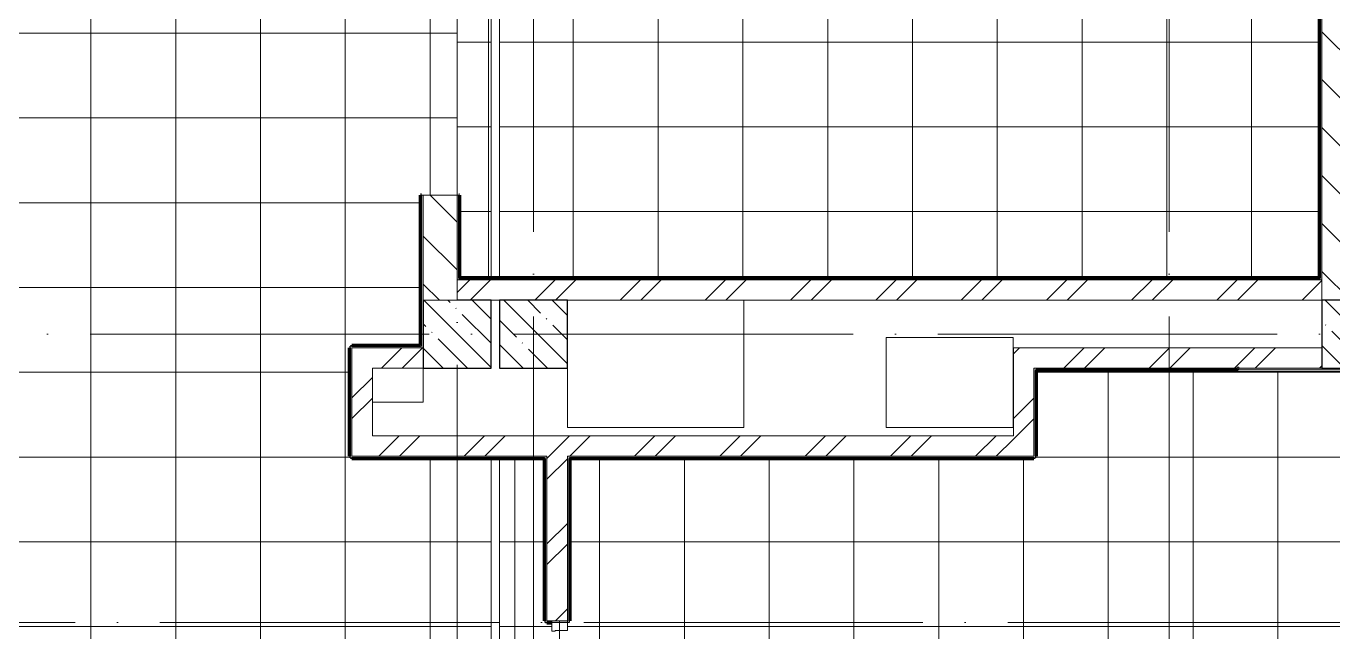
# Model space of a CAD drawing. Header units: millimetres. Extents: x 97 to 215964, y -4577 to 60645.
# Drawn here: x 169856 to 177563, y 26570 to 30142 of the extents above; entities that cross this region are included whole.
import ezdxf

# ---------------------------------------------------------------- set-up
doc = ezdxf.new("R2010")
doc.units = ezdxf.units.MM
doc.linetypes.add('ADSK_Линия сетки', pattern=[2500, 2000, -250, 0, -250])
doc.linetypes.add('ADSK_Сверху', pattern=[450, 300, -150])
for name, color, linetype, lineweight in [('A-FLOR-____-OTLN', 192, 'Continuous', 9), ('A-FLOR-____-PATT', 8, 'Continuous', 9), ('A-GENM-____-OTLN', 13, 'Continuous', 9), ('A-WALL-____-MCUT', 113, 'Continuous', 9), ('A-WALL-____-PATT', 111, 'Continuous', 9), ('I-WALL-____-OTLN', 2, 'Continuous', 9), ('S-COLS-____-MCUT', 52, 'Continuous', 9), ('S-COLS-____-OTLN', 52, 'Continuous', 9), ('S-GRID-____-OTLN', 1, 'Continuous', 9)]:
    doc.layers.add(name, color=color, linetype=linetype, lineweight=lineweight)
pattern_1 = [(135, (0, 0), (-141.42136, -141.42136), [])]
pattern_2 = [(45, (0, 0), (-251.4472, 251.4472), []), (45, (0, 381), (-251.4472, 251.4472), [])]

# ---------------------------------------------------------------- blocks, each defined once
blk = doc.blocks.new('FOLDING_ПерегородкаРаздвижная_Norma_СтартовыйПрофиль - FOLDING_ПерегородкаРаздвижная_Norma_СтартовыйПрофиль-30251007-О_АИ_ПП_8_400_Целиком')
at = {"layer": 'A-GENM-____-OTLN', "lineweight": 5}
for p, q in [((-31, 46), (-31, -46)), ((26, 46), (-31, 46)), ((26, -25), (26, 46)), ((-31, -46), (31, -46)), ((31, -25), (26, -25)), ((31, -46), (31, -25))]:
    blk.add_line(p, q, dxfattribs=at)
blk = doc.blocks.new('FOLDING_ПерегородкаРаздвижная_Norma_ВерхнийТрек - FOLDING_ПерегородкаРаздвижная_Norma_ВерхнийТрек-39111232-О_АИ_ПП_8_400_Целиком')
at = {"layer": 'A-GENM-____-OTLN', "linetype": 'ADSK_Сверху', "lineweight": 5}
blk.add_line((0, 0), (2502, 0), dxfattribs=at)
blk = doc.blocks.new('BSC_Колонна _Прямоугольная - 400x400-V60-О_АИ_ПП_8_400_Целиком')
at = {"layer": 'S-COLS-____-OTLN', "lineweight": 5}
h = blk.add_hatch(dxfattribs=at)
h.set_pattern_fill('FP_70', color=256, style=0, pattern_type=2)
h.set_pattern_definition([(135, (-114049.98, -28325), (-142.5612, -142.5612), []), (135, (-113907.42, -28325), (-142.5612, -142.5612), [252.016, -50.403, 3.353, -47.05])])
h.paths.add_polyline_path([(-200, -200), (200, -200), (200, 200), (-200, 200), (-200, 133.8)])
at = {"layer": 'S-COLS-____-MCUT', "color": 130, "lineweight": 25}
for p, q in [((200, 200), (-200, 200)), ((-200, 200), (-200, -200)), ((200, -200), (200, 200)), ((-200, -200), (200, -200))]:
    blk.add_line(p, q, dxfattribs=at)
blk = doc.blocks.new('BSC_Колонна _Прямоугольная - 400x400-V75-О_АИ_ПП_8_400_Целиком')
at = {"layer": 'S-COLS-____-OTLN', "lineweight": 5}
h = blk.add_hatch(dxfattribs=at)
h.set_pattern_fill('FP_85', color=256, style=0, pattern_type=2)
h.set_pattern_definition([(135, (-118899.98, -28325), (-142.5612, -142.5612), []), (135, (-118757.42, -28325), (-142.5612, -142.5612), [252.016, -50.403, 3.353, -47.05])])
h.paths.add_polyline_path([(-200, -200), (200, -200), (200, 200), (-200, 200)])
at = {"layer": 'S-COLS-____-MCUT', "color": 130, "lineweight": 25}
for p, q in [((200, 200), (-200, 200)), ((-200, 200), (-200, -200)), ((200, -200), (200, 200)), ((-200, -200), (200, -200))]:
    blk.add_line(p, q, dxfattribs=at)
blk = doc.blocks.new('0083_СОШ675_АР_R22_rvt-1-О_АИ_ПП_8_400_Целиком')
at = {"layer": 'A-WALL-____-PATT', "lineweight": 5}
h = blk.add_hatch(dxfattribs=at)
h.set_pattern_fill('FP_10', color=10, style=0, pattern_type=2)
h.set_pattern_definition(pattern_1)
h.paths.add_polyline_path([(118900, 28525), (118900, 32325), (118700, 32325), (118700, 28525)])
h.paths.add_polyline_path([(118900, 32725), (118900, 36525), (118700, 36525), (118700, 32725)])
h.paths.add_polyline_path([(118700, 36925), (118900, 36925), (118900, 40725), (118700, 40725), (118700, 37252.1)])
h.paths.add_polyline_path([(118900, 41125), (118900, 44925), (118700, 44925), (118700, 41125)])
h = blk.add_hatch(dxfattribs=at)
h.set_pattern_fill('FP_10', color=10, style=0, pattern_type=2)
h.set_pattern_definition(pattern_1)
h.paths.add_polyline_path([(113600, 28525), (113600, 29145), (113400, 29145), (113400, 28525)])
h.paths.add_polyline_path([(113400, 30245), (113600, 30245), (113600, 32325), (113400, 32325), (113400, 31389.9)])
h.paths.add_polyline_path([(113600, 32725), (113600, 35575), (113400, 35575), (113400, 32725)])
h = blk.add_hatch(dxfattribs=at)
h.set_pattern_fill('FP_7', color=10, style=0, pattern_type=2)
h.set_pattern_definition(pattern_2)
h.paths.add_polyline_path([(118700, 28525), (118700, 28525), (118700, 28645), (113600, 28645), (113600, 28525), (117707.2, 28525)])
h = blk.add_hatch(dxfattribs=at)
h.set_pattern_fill('FP_7', color=10, style=0, pattern_type=2)
h.set_pattern_definition(pattern_2)
h.paths.add_polyline_path([(113100, 28125), (113400, 28125), (113400, 28245), (112980, 28245), (112980, 28125)])
h = blk.add_hatch(dxfattribs=at)
h.set_pattern_fill('FP_7', color=10, style=0, pattern_type=2)
h.set_pattern_definition(pattern_2)
h.paths.add_polyline_path([(118200, 28125), (118200, 28130), (118210, 28130), (118210, 28125), (118700, 28125), (118700, 28245), (116880.7, 28245), (116880.7, 28125), (117707.2, 28125)])
h = blk.add_hatch(dxfattribs=at)
h.set_pattern_fill('FP_7', color=10, style=0, pattern_type=2)
h.set_pattern_definition(pattern_2)
h.paths.add_polyline_path([(113100, 27725), (113100, 28125), (112980, 28125), (112980, 27725)])
h = blk.add_hatch(dxfattribs=at)
h.set_pattern_fill('FP_7', color=10, style=0, pattern_type=2)
h.set_pattern_definition(pattern_2)
h.paths.add_polyline_path([(117000.7, 27605), (117000.7, 28125), (116880.7, 28125), (116880.7, 27605)])
h = blk.add_hatch(dxfattribs=at)
h.set_pattern_fill('FP_7', color=10, style=0, pattern_type=2)
h.set_pattern_definition(pattern_2)
h.paths.add_polyline_path([(116449.4, 27605), (116880.7, 27605), (116880.7, 27725), (112980, 27725), (112980, 27605), (115191.7, 27605)])
h = blk.add_hatch(dxfattribs=at)
h.set_pattern_fill('FP_7', color=10, style=0, pattern_type=2)
h.set_pattern_definition(pattern_2)
h.paths.add_polyline_path([(114250, 26635), (114250, 27605), (114130, 27605), (114130, 26635)])
at = {"layer": 'S-COLS-____-OTLN', "lineweight": 5}
h = blk.add_hatch(dxfattribs=at)
h.set_pattern_fill('FP_8', color=256, style=0, pattern_type=2)
h.set_pattern_definition([(135, (0, 0), (-142.5612, -142.5612), []), (135, (142.56, 0), (-142.5612, -142.5612), [252.016, -50.403, 3.353, -47.05])])
h.paths.add_polyline_path([(113400, 28125), (113800, 28125), (113800, 28525), (113400, 28525), (113400, 28458.8)])
at = {"layer": 'A-FLOR-____-OTLN', "color": 90}
for p, q in [((115290, 28525), (115290, 27775)), ((116130, 27775), (116130, 28305)), ((116130, 28305), (116880, 28305)), ((116880, 28305), (116880, 27775)), ((113400, 28125), (113400, 27925)), ((114250, 27775), (114250, 28125)), ((113400, 27925), (113100, 27925)), ((115290, 27775), (114250, 27775)), ((116880, 27775), (116130, 27775))]:
    blk.add_line(p, q, dxfattribs=at)
at = {"layer": 'A-WALL-____-MCUT', "color": 50, "lineweight": 13}
for p, q in [((118700, 32325), (118700, 28645)), ((113600, 29145), (113400, 29145)), ((113400, 29145), (113400, 28525)), ((113600, 28645), (113600, 29145)), ((118700, 28645), (113600, 28645)), ((113600, 28525), (113850, 28525)), ((114250, 28525), (118700, 28525)), ((113400, 28245), (112980, 28245)), ((112980, 28245), (112980, 28125)), ((113400, 28125), (113400, 28245)), ((118700, 28245), (116880.7, 28245)), ((116880.7, 28245), (116880.7, 28125)), ((112980, 28125), (112980, 27725)), ((113100, 28125), (113400, 28125)), ((113100, 27725), (113100, 28125)), ((116880.7, 28125), (116880.7, 27725)), ((117000.7, 28125), (118200, 28125)), ((117000.7, 27605), (117000.7, 28125)), ((118210, 28125), (118700, 28125)), ((112980, 27725), (112980, 27605)), ((116880.7, 27725), (113100, 27725)), ((112980, 27605), (114130, 27605)), ((114130, 27605), (114130, 26635)), ((114250, 27605), (116880.7, 27605)), ((114250, 26635), (114250, 27605)), ((116880.7, 27605), (117000.7, 27605)), ((114130, 26635), (114250, 26635))]:
    blk.add_line(p, q, dxfattribs=at)
at = {"layer": 'A-WALL-____-MCUT', "color": 10, "lineweight": 5}
for p, q in [((113600, 28645), (113600, 28525)), ((118700, 28525), (118700, 28645)), ((113400, 28525), (113600, 28525))]:
    blk.add_line(p, q, dxfattribs=at)
at = {"layer": 'S-COLS-____-MCUT', "color": 130, "lineweight": 25}
for p, q in [((113400, 28525), (113400, 28125)), ((113800, 28525), (113600, 28525)), ((113800, 28125), (113800, 28525)), ((113400, 28125), (113800, 28125))]:
    blk.add_line(p, q, dxfattribs=at)
at = {"layer": 'S-COLS-____-OTLN', "color": 90}
blk.add_line((113600, 28525), (113400, 28525), dxfattribs=at)
at = {"layer": 'A-GENM-____-OTLN', "color": 90, "lineweight": 9}
for name, p, rotation in [('FOLDING_ПерегородкаРаздвижная_Norma_СтартовыйПрофиль - FOLDING_ПерегородкаРаздвижная_Norma_СтартовыйПрофиль-30251007-О_АИ_ПП_8_400_Целиком', (114204, 26604), 269.9999999999998), ('FOLDING_ПерегородкаРаздвижная_Norma_ВерхнийТрек - FOLDING_ПерегородкаРаздвижная_Norma_ВерхнийТрек-39111232-О_АИ_ПП_8_400_Целиком', (114204, 26635), 269.9999999999996)]:
    blk.add_blockref(name, p, dxfattribs=dict(at, rotation=rotation))
at = {"layer": 'S-COLS-____-OTLN', "color": 90, "lineweight": 9}
for name, p in [('BSC_Колонна _Прямоугольная - 400x400-V60-О_АИ_ПП_8_400_Целиком', (114050, 28325)), ('BSC_Колонна _Прямоугольная - 400x400-V75-О_АИ_ПП_8_400_Целиком', (118900, 28325))]:
    blk.add_blockref(name, p, dxfattribs=at)
blk = doc.blocks.new('BSC_Колонна _Прямоугольная - ПР-1_Профиль торцевой для плитки-3497357-О_АИ_ПП_8_400_Целиком')
at = {"layer": 'S-COLS-____-MCUT'}
for p, q in [((5, 5), (-5, 5)), ((-5, 5), (-5, -5)), ((5, -5), (5, 5)), ((-5, -5), (5, -5))]:
    blk.add_line(p, q, dxfattribs=at)

msp = doc.modelspace()

# ---------------------------------------------------------------- hatches: boundary and pattern name
at = {"layer": 'A-FLOR-____-PATT'}
h = msp.add_hatch(dxfattribs=at)
h.set_pattern_fill('FP_187', color=256, style=0, pattern_type=2)
h.set_pattern_definition([(270, (170737.87, 23100), (500, 3e-14), []), (0, (170737.87, 23100), (0, 500), [])])
h.paths.add_polyline_path([(173062.865903, 10240), (176487.843981, 10240), (176487.843981, 10325), (176687.843981, 10325), (176687.843981, 10240), (177977.865903, 10240), (177977.865903, 28110.000398), (177742.887824, 28110.000398), (177742.887824, 28104.774763), (177002.887824, 28104.774763), (177002.887824, 28110.000398), (175813.550255, 28110.000398), (175813.550255, 27604.999414), (175808.550255, 27604.999414), (175808.550255, 27594.999414), (175798.550255, 27594.999414), (175798.550255, 27589.999414), (173062.88841, 27589.271263), (173062.88841, 26634.999414), (173057.88841, 26634.999414), (173057.88841, 26624.999414), (173047.88841, 26624.999414), (173046.993146, 26578), (172976.88841, 26578), (172976.38841, 26573), (172955.88841, 26573), (172955.88841, 26619.999414), (172927.88841, 26619.999414), (172927.88841, 26624.999414), (172917.88841, 26624.999414), (172917.88841, 26634.999414), (172912.88841, 26634.999414), (172912.88841, 27589.999414), (172647.843981, 27589.999414), (172647.865903, 22840), (173047.865903, 22840), (173047.865903, 22835), (173057.865903, 22835), (173057.865903, 22825), (173062.865903, 22825), (173062.865903, 22424.999414), (173057.865903, 22424.084638), (173057.865903, 22414.999414), (173047.865903, 22414.999414), (173047.843981, 22409.999414), (172647.843981, 22409.999414), (172647.865903, 19439.999414), (173047.865903, 19439.999414), (173047.865903, 19434.999414), (173057.865903, 19434.999414), (173057.865903, 19424.999414), (173062.865903, 19424.999414), (173062.865903, 19039.999414), (174662.866489, 19039.999414), (174662.866489, 15710), (173062.865903, 15710), (173062.865903, 15724.999414), (173057.865903, 15724.999414), (173057.865903, 15714.999414), (173047.865903, 15714.999414), (173047.865903, 15709.999414), (172862.865903, 15709.999414), (172862.865903, 10439.999414), (173047.865903, 10439.999414), (173047.865903, 10434.999414), (173057.865903, 10434.999414), (173057.865903, 10424.999414), (173062.865903, 10424.562733), (173062.865903, 10383.707685)])
h.paths.add_polyline_path([(170752.887824, 19240), (172182.887824, 19240), (172182.887824, 19424.999414), (172187.887824, 19425), (172187.887824, 19434.999414), (172197.887824, 19434.999414), (172197.887824, 19439.999414), (172597.865903, 19439.999414), (172597.865903, 22110), (171797.887824, 22110), (171797.887824, 22115), (171787.887824, 22115), (171787.887824, 22125), (171782.887824, 22125), (171782.887824, 22825), (171787.887824, 22825), (171787.887824, 22835), (171797.887824, 22835), (171797.887824, 22840), (172597.865903, 22840), (172597.865903, 27589.999414), (171777.888117, 27589.999414), (171777.888117, 27594.999414), (171767.888117, 27594.999414), (171767.888117, 27604.999414), (171762.888117, 27605.197652), (171762.888117, 28245), (171767.888117, 28245.354551), (171767.888117, 28255), (171777.888117, 28255), (171777.888117, 28260), (172182.887824, 28260), (172182.887824, 29145.04675), (172397.865903, 29145.04675), (172397.865903, 30245.04675), (172182.887824, 30245.04675), (172182.887824, 31979.999414), (171797.887824, 31979.999414), (171797.887824, 31984.999414), (171787.887824, 31984.999414), (171787.887824, 31994.999414), (171782.887824, 31995.625082), (171782.887824, 32425), (171787.887824, 32425), (171787.887824, 32435), (171797.887824, 32435), (171798.313666, 32440), (172182.887824, 32440), (172182.887824, 35760), (171897.88841, 35760), (171897.866489, 35974.999936), (169797.88841, 35975), (169797.88841, 35760), (163912.887824, 35760), (163912.887824, 35575), (163907.887824, 35575), (163907.887824, 35565), (163897.887824, 35565), (163897.887824, 35560), (163712.88841, 35560), (163712.88841, 34914.967838), (163497.866489, 34914.967838), (163497.88841, 33274.967838), (163712.88841, 33274.967838), (163712.88841, 32740), (163897.887824, 32740), (163897.887824, 32735), (163907.887824, 32735), (163907.887824, 32725), (163912.887824, 32725), (163912.887824, 32325), (163907.887824, 32324.581362), (163907.887824, 32315), (163897.887824, 32315), (163897.076431, 32310), (163712.887824, 32310), (163712.887824, 28540), (163897.887824, 28540), (163897.887824, 28535), (163907.887824, 28535), (163907.887824, 28525), (163912.887824, 28524.466226), (163912.887824, 28125), (163907.887824, 28125), (163907.887824, 28115), (163897.887824, 28115), (163897.887824, 28110), (163712.88841, 28110), (163712.88841, 27310.030419), (164317.88841, 27310.030419), (164317.88841, 27305.030419), (164327.88841, 27305.030419), (164327.88841, 27295.030419), (164332.88841, 27295.030419), (164332.88841, 26105.059667), (164327.88841, 26105.059667), (164327.88841, 26095.059667), (164317.88841, 26095.059667), (164317.88841, 26090.059667), (163712.887824, 26090.059667), (163712.887824, 23125), (163798.41992, 23125), (163798.41992, 22840), (163897.887824, 22840), (163897.887824, 22835), (163907.887824, 22835), (163907.887824, 22825), (163912.887824, 22825), (163912.887824, 22425), (163907.887824, 22425), (163907.887824, 22415), (163897.887824, 22415), (163897.320448, 22410), (163712.88841, 22410), (163712.88841, 19675), (163797.865903, 19675), (163797.865903, 19440), (163897.887824, 19440), (163897.88841, 19435), (163907.88841, 19435), (163907.88841, 19425), (163912.88841, 19425), (163912.88841, 19325.000586), (164147.866489, 19325.000586), (164147.866489, 19240), (167488.354755, 19240), (167488.354755, 19325.000586), (167688.354755, 19325.000586), (167688.354755, 19240), (169852.887824, 19240)])
h.paths.add_polyline_path([(173043.38841, 24133), (172955.88841, 24133), (172955.88841, 24195), (172976.88841, 24195), (172976.88841, 24190), (173047.88841, 24190), (173047.88841, 24133)])
h.paths.add_polyline_path([(172976.38841, 24202), (172960.38841, 24202), (172960.38841, 24213), (173043.38841, 24213), (173043.38841, 24202), (172976.88841, 24202)])
h.paths.add_polyline_path([(173043.38841, 24220), (172960.38841, 24220), (172960.38841, 24720), (173043.38841, 24720)])
h.paths.add_polyline_path([(172960.38841, 25329), (172955.88841, 25329), (172955.88841, 25419), (173047.88841, 25419), (173047.88841, 25359), (173044.959478, 25351.928932), (173037.88841, 25349), (173021.349949, 25349), (173021.349949, 25369), (173008.88841, 25369), (173008.88841, 25349), (172960.38841, 25349)])
h.paths.add_polyline_path([(173043.38841, 26048), (172960.38841, 26048), (172960.38841, 26548), (173043.38841, 26548), (173043.38841, 26202.999414)])
h.paths.add_polyline_path([(172976.38841, 26555), (172960.38841, 26555), (172960.38841, 26566), (173043.38841, 26566), (173043.38841, 26555), (172976.88841, 26555)])
h = msp.add_hatch(dxfattribs=at)
h.set_pattern_fill('FP_186', color=256, style=0, pattern_type=2)
h.set_pattern_definition([(0, (181582.87, 40547.53), (0, 500), []), (90, (181582.87, 40547.53), (-500, 3e-14), [])])
h.paths.add_polyline_path([(172649.474437, 28660.04675), (177482.887824, 28660.04675), (177482.887824, 33941.565036), (177477.887824, 33941.565036), (177477.887824, 33946.565036), (177472.887824, 33946.565036), (177472.887824, 34686.565036), (177477.887824, 34686.565036), (177477.887824, 34691.565036), (177482.887824, 34691.565036), (177482.887824, 34893.999414), (177197.887824, 34893.999414), (177197.887824, 34898.999414), (177192.887824, 34898.999414), (177192.887824, 34893.999414), (177182.887824, 34893.999414), (177182.887824, 34898.999414), (177177.887824, 34898.999414), (177177.887824, 35755), (176592.887824, 35755), (176592.887824, 35760), (176397.887824, 35760), (176397.887824, 35775), (175297.887824, 35775), (175297.887824, 35760), (173062.865903, 35760), (173062.865903, 35575), (173057.865903, 35575), (173057.865903, 35565), (173047.865903, 35565), (173047.843981, 35560), (172647.843981, 35560), (172647.865903, 32739.999414), (173047.865903, 32739.999414), (173047.865903, 32734.999414), (173057.865903, 32734.999414), (173057.865903, 32724.999414), (173062.865903, 32724.914913), (173062.865903, 32325), (173057.867327, 32324.943031), (173057.865903, 32315), (173047.865903, 32315), (173047.865903, 32310), (172647.843981, 32310), (172647.843981, 28660.04675)])
h.paths.add_polyline_path([(172597.865903, 28660.04675), (172597.050675, 32310), (172412.887824, 32310), (172412.887824, 30245.04675), (172397.865903, 30245.04675), (172397.887824, 29145.04675), (172412.887824, 29145.04675), (172412.887824, 28660.04675), (172422.878088, 28660.04675)])
h.paths.add_polyline_path([(172412.887824, 32739.999414), (172597.865903, 32739.999414), (172597.865903, 35560), (172412.887824, 35560), (172412.887824, 33343.932581)])
at = {"layer": 'A-WALL-____-PATT'}
for points in [[(177497.887824, 28645.04675), (177497.887824, 34898.999414), (177487.887824, 34898.999414), (177487.887824, 28645.04675)], [(177487.887824, 28645.04675), (177487.887824, 28655.04675), (172397.887824, 28655.04675), (172397.887824, 28645.04675), (176505.083177, 28645.04675)], [(172187.887824, 28245), (172187.887824, 28255), (171767.888117, 28255), (171767.888117, 28245), (172102.923647, 28245)], [(171777.888117, 27594.999414), (171777.888117, 28245), (171767.888117, 28245), (171767.888117, 27594.999414)], [(175808.550255, 27604.999414), (175808.550255, 28125.000398), (175798.550255, 28125.000398), (175798.550255, 27604.999414)], [(183162.887824, 28115.000398), (183172.887824, 28115.000398), (183172.887824, 28125.000398), (177747.887824, 28124.999414), (177747.887824, 28120.000398), (177737.887824, 28120.000398), (177737.887824, 28124.999414), (177007.887824, 28125.000398), (177007.887824, 28120.000398), (176997.887824, 28120.000398), (176997.887824, 28125.000398), (175808.550255, 28125.000398), (175808.550255, 28115.000398), (182793.882504, 28115.000398)], [(172917.88841, 27594.999414), (172927.88841, 27594.999414), (172927.88841, 27604.999414), (171777.888117, 27604.999414), (171777.888117, 27594.999414), (172731.80358, 27594.999414)], [(172927.88841, 26624.999414), (172927.88841, 27594.999414), (172917.88841, 27594.999414), (172917.88841, 26624.999414)], [(173047.88841, 26634.999414), (173057.88841, 26634.999414), (173057.88841, 27604.999414), (173047.88841, 27604.999414), (173047.88841, 27481.747501)], [(175808.550255, 27594.999414), (175808.550255, 27604.999414), (173057.88841, 27604.999414), (173057.88841, 27594.999414), (175247.323311, 27594.999414)], [(172927.88841, 26624.999414), (173057.88841, 26624.999414), (173057.88841, 26634.999414), (172927.88841, 26634.999414)]]:
    msp.add_hatch(color=7, dxfattribs=at).paths.add_polyline_path(points)
h = msp.add_hatch(color=7, dxfattribs=at)
h.paths.add_polyline_path([(172407.887824, 28655.04675), (172407.887824, 29145.04675), (172397.887824, 29145.04675), (172397.887824, 28655.04675)])
h.paths.add_polyline_path([(172397.887824, 30245.04675), (172407.887824, 30245.04675), (172407.887824, 32325), (172397.887824, 32325), (172397.887824, 31389.870888)])
h = msp.add_hatch(color=7, dxfattribs=at)
h.paths.add_polyline_path([(172187.887824, 28245), (172197.887824, 28245), (172197.887824, 29145.04675), (172187.887824, 29145.04675), (172187.887824, 28255)])
h.paths.add_polyline_path([(172197.887824, 30245.04675), (172197.887824, 31984.999414), (172187.887824, 31984.999414), (172187.887824, 30245.04675)])

# ---------------------------------------------------------------- linework, layer by layer
at = {"layer": 'A-FLOR-____-OTLN'}
for p, q in [((172597.865903, 28660.04675), (172597.865903, 32310)), ((172647.843981, 32310), (172647.843981, 28660.04675)), ((172397.865903, 29145.04675), (172397.865903, 30245.04675)), ((172597.865903, 22840), (172597.865903, 27589.999414)), ((172647.843981, 27589.999414), (172647.843981, 22840))]:
    msp.add_line(p, q, dxfattribs=at)
at = {"layer": 'A-WALL-____-MCUT', "color": 7}
for p, q in [((177487.887824, 33941.565036), (177487.887824, 28655.04675)), ((177497.887824, 28645.04675), (177497.887824, 32324.999414)), ((172187.887824, 29145.04675), (172187.887824, 28255)), ((172197.887824, 29145.04675), (172187.887824, 29145.04675)), ((172197.887824, 28245), (172197.887824, 29145.04675)), ((172407.887824, 29145.04675), (172397.887824, 29145.04675)), ((172397.887824, 29145.04675), (172397.887824, 28645.04675)), ((172407.887824, 28655.04675), (172407.887824, 29145.04675)), ((172397.887824, 28645.04675), (177497.887824, 28645.04675)), ((177487.887824, 28655.04675), (172407.887824, 28655.04675)), ((172187.887824, 28255), (171767.888117, 28255)), ((171767.888117, 28255), (171767.888117, 27594.999414)), ((171777.888117, 28245), (172197.887824, 28245)), ((171777.888117, 27604.999414), (171777.888117, 28245)), ((175798.550255, 28125.000398), (175798.550255, 27604.999414)), ((176997.887824, 28125.000398), (175798.550255, 28125.000398)), ((175808.550255, 27594.999414), (175808.550255, 28115.000398)), ((175808.550255, 28115.000398), (183162.887824, 28115.000398)), ((177497.865903, 28125.000398), (177007.887824, 28125.000398)), ((171767.888117, 27594.999414), (172917.88841, 27594.999414)), ((172927.88841, 27604.999414), (171777.888117, 27604.999414)), ((172917.88841, 27594.999414), (172917.88841, 26624.999414)), ((172927.88841, 26634.999414), (172927.88841, 27604.999414)), ((173047.88841, 27604.999414), (173047.88841, 26634.999414)), ((175798.550255, 27604.999414), (173047.88841, 27604.999414)), ((173057.88841, 26624.999414), (173057.88841, 27594.999414)), ((173057.88841, 27594.999414), (175808.550255, 27594.999414)), ((172917.88841, 26624.999414), (173057.88841, 26624.999414)), ((173047.88841, 26634.999414), (172927.88841, 26634.999414))]:
    msp.add_line(p, q, dxfattribs=at)
at = {"layer": 'I-WALL-____-OTLN', "color": 20, "lineweight": 90}
for p, q in [((177482.887824, 28655.04675), (177482.887824, 33941.565036)), ((172412.887824, 29145.04675), (172407.887824, 29145.04675)), ((172412.887824, 29145.04675), (172412.887824, 28655.036907)), ((172407.887824, 28660.04675), (177487.895832, 28660.04675))]:
    msp.add_line(p, q, dxfattribs=at)
at = {"layer": 'I-WALL-____-OTLN', "color": 5, "lineweight": 90}
for p, q in [((172182.887824, 28260), (172182.887824, 29145.04675)), ((172187.887824, 29145.04675), (172182.887824, 29145.04675)), ((171762.888117, 27604.999414), (171762.888117, 28245)), ((171767.888117, 28245), (171762.888117, 28245)), ((171777.888117, 28260), (172182.887824, 28260)), ((171777.888117, 28260), (171777.888117, 28255)), ((175813.550255, 28110.000398), (175813.550255, 27604.999414)), ((177002.887824, 28110.000398), (175813.550255, 28110.000398)), ((171762.888117, 27604.999414), (171767.888117, 27604.999414)), ((171777.888117, 27594.999414), (171777.888117, 27589.999414)), ((172912.88841, 27589.999414), (171777.888117, 27589.999414)), ((172912.88841, 26634.999414), (172912.88841, 27589.999414)), ((173062.88841, 27589.999414), (173062.88841, 26634.999414)), ((175798.550255, 27589.999414), (173062.88841, 27589.999414)), ((175798.550255, 27589.999414), (175798.550255, 27594.999414)), ((175808.550255, 27604.999414), (175813.550255, 27604.999414)), ((172912.88841, 26634.999414), (172917.88841, 26634.999414)), ((172927.88841, 26624.999414), (172927.88841, 26619.999414)), ((172955.88841, 26619.999414), (172927.88841, 26619.999414)), ((173057.88841, 26634.999414), (173062.88841, 26634.999414))]:
    msp.add_line(p, q, dxfattribs=at)
at = {"layer": 'I-WALL-____-OTLN'}
for p, q in [((177002.887824, 28114.774763), (177742.887824, 28114.774763)), ((177002.887824, 28114.774763), (177002.887824, 28104.774763)), ((177742.887824, 28104.774763), (177002.887824, 28104.774763))]:
    msp.add_line(p, q, dxfattribs=at)
at = {"layer": 'S-GRID-____-OTLN', "linetype": 'ADSK_Линия сетки'}
for p, q in [((172397.88841, 60644.999414), (172397.88841, -2302.657751)), ((172847.88841, -3572.657751), (172847.88841, 60644.999414)), ((176597.88841, -3572.657751), (176597.88841, 60644.999414)), ((55228.336609, 28325.000984), (215146.441901, 28325.000984)), ((215146.441901, 26625.11992), (158117.887824, 26625.11992))]:
    msp.add_line(p, q, dxfattribs=at)

# ---------------------------------------------------------------- block references
at = {"color": 250, "lineweight": 5}
msp.add_blockref('0083_СОШ675_АР_R22_rvt-1-О_АИ_ПП_8_400_Целиком', (58797.887824, 0), dxfattribs=at)
at = {"layer": 'S-COLS-____-OTLN'}
msp.add_blockref('BSC_Колонна _Прямоугольная - ПР-1_Профиль торцевой для плитки-3497357-О_АИ_ПП_8_400_Целиком', (177002.887824, 28125.000398), dxfattribs=at)

doc.saveas('drawing.dxf')
